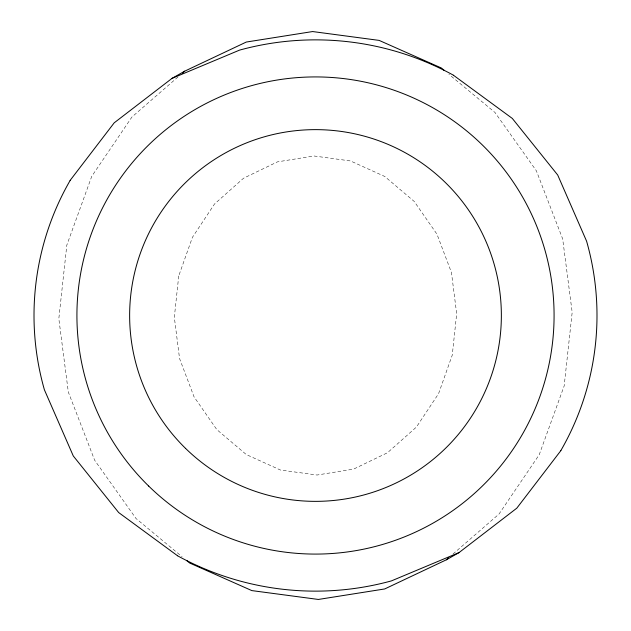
<?xml version="1.0" encoding="UTF-8"?>
<svg xmlns="http://www.w3.org/2000/svg" width="631" height="631" viewBox="0 0 631 631"><rect width="100%" height="100%" fill="white"/><g stroke="black" fill="none" stroke-linecap="round" stroke-linejoin="round"><path stroke-width="0.47" stroke-dasharray="3.15 2.37" d="M177.989 76.99L131.966 116.972L91.771 176.286L66.831 245.088L58.825 318.687L68.322 392.072L94.658 460.236L136.044 518.54L182.107 556.739M453.011 554.01L499.034 514.028L539.229 454.714L564.169 385.912L572.175 312.313L562.678 238.928L536.342 170.764L494.956 112.46L448.893 74.261M178.731 275.944L174.33 317.29L179.551 358.518L194.032 396.812L216.796 429.569L246.287 454.549L280.495 470.048L317.085 475.025L353.565 469.125L387.458 452.758L416.444 427.037L438.553 393.712L452.269 355.056L456.67 313.71L451.449 272.482L436.967 234.188L414.204 201.431L384.713 176.451L350.505 160.952L313.915 155.975L277.435 161.875L243.542 178.242L214.556 203.963L192.447 237.288L178.731 275.944"/><path stroke-width="0.95" d="M70.136 180.387L114.211 122.816L172.011 78.378L184.67 71.185L246.287 42.048L312.621 31.55L379.152 40.4L441.345 67.998L444.366 70.506M560.864 450.613L516.789 508.184L458.989 552.622L446.33 559.815L384.713 588.952L318.379 599.45L251.848 590.6L189.655 563.002L186.634 560.494M182.438 73.117L184.67 71.185M446.33 559.815L448.562 557.883M172.011 78.378L239.591 50.101A286.813 286.813 0 0 1 453.531 75.255M458.989 552.622L391.409 580.899A286.813 286.813 0 0 1 177.469 555.745M453.515 75.286L512.317 118.439L557.709 175.024L586.593 241.184A270.549 270.549 0 0 1 560.833 450.597M177.485 555.714L118.683 512.561L73.291 455.976L44.407 389.816A270.549 270.549 0 0 1 70.167 180.403M148.703 486.083A238.573 238.573 0 0 0 546.627 374.656A238.573 238.573 0 0 0 251.17 85.761A238.573 238.573 0 0 0 148.703 486.083M185.561 448.389A185.861 185.861 0 0 0 495.556 361.587A185.861 185.861 0 0 0 265.383 136.517A185.861 185.861 0 0 0 185.561 448.389"/></g></svg>
